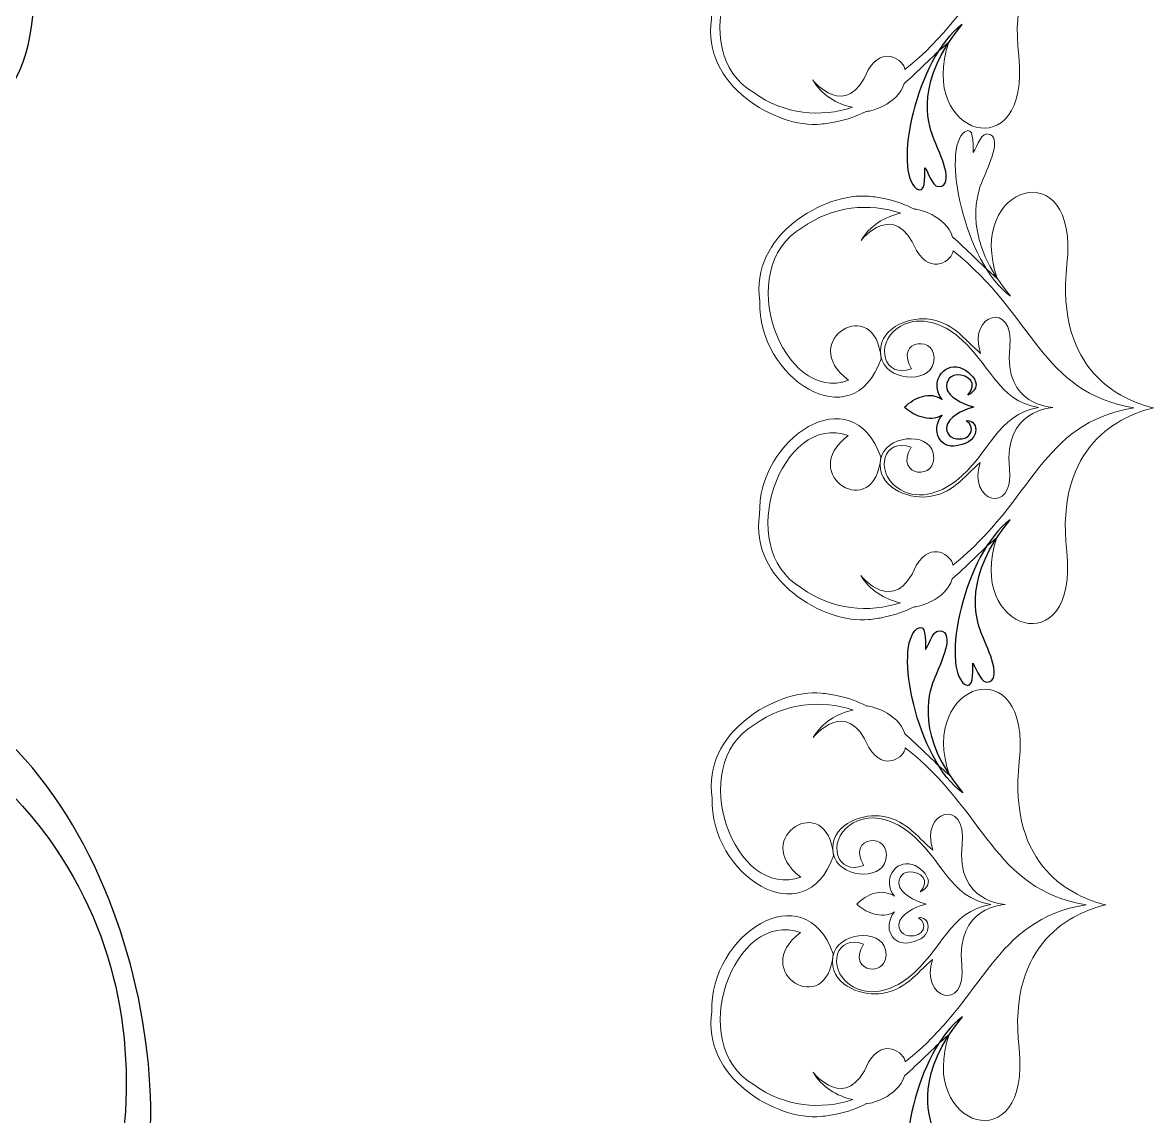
# Model space of a CAD drawing. Header units: millimetres. Extents: x -103 to 104, y -99 to 101.
# Drawn here: x 24.17 to 69.06, y -33.28 to 10.14 of the extents above; entities that cross this region are included whole.
import ezdxf

# ---------------------------------------------------------------- set-up
doc = ezdxf.new("R2010")
doc.units = ezdxf.units.MM
doc.header["$MEASUREMENT"] = 0
doc.layers.add('layer 1', color=7, linetype='Continuous')

msp = doc.modelspace()

# ---------------------------------------------------------------- linework, layer by layer
at = {"layer": 'layer 1', "color": 250}
for points, knots in [([(34.9314, 28.0265), (21.8882, 27.9966), (20.6948, 17.3706), (11.5443, 10.1677), (11.5443, 10.1677), (7.5936, 7.0548), (1.8892, 5.3575), (-2.6191, 8.586), (-2.6191, 8.586), (-8.1533, 12.5526), (-5.8698, 20.812), (0.8024, 18.3502), (0.8024, 18.3502), (-3.7062, 11.0769), (7.61, 10.0747), (6.1003, 16.9212), (6.1003, 16.9212), (4.9253, 22.2456), (-5.6241, 21.2679), (-6.6018, 15.3369), (-6.6018, 15.3369), (-7.6906, 8.7045), (-0.0067, 5.907), (4.488, 6.3423), (4.488, 6.3423), (10.768, 6.9535), (13.3247, 11.1158), (17.4696, 14.6516), (17.4696, 14.6516), (14.1472, 5.1467), (25.8067, 1.6698), (24.5244, 13.2418), (24.5244, 13.2418), (22.9564, 27.3765), (34.9314, 28.0265), (34.9314, 28.0265)], [0, 0, 0, 0, 0.1, 0.1, 0.1, 0.1, 0.2, 0.2, 0.2, 0.2, 0.3, 0.3, 0.3, 0.3, 0.4, 0.4, 0.4, 0.4, 0.5, 0.5, 0.5, 0.5, 0.6, 0.6, 0.6, 0.6, 0.7, 0.7, 0.7, 0.7, 0.8, 0.8, 0.8, 0.8, 1, 1, 1, 1]), ([(61.4686, 10.0646), (59.6018, 7.8403), (60.0931, 6.158), (60.3151, 5.5836), (60.3151, 5.5836), (60.5096, 5.0802), (61.1498, 3.8594), (60.6557, 3.6481), (60.6557, 3.6481), (60.2958, 3.4938), (60.1787, 4.1119), (59.9899, 4.3717), (59.9899, 4.3717), (59.983, 3.9621), (60.0071, 3.305), (59.6609, 3.541), (59.6609, 3.541), (58.698, 4.1991), (59.6411, 8.7487), (61.4686, 10.0646)], [0, 0, 0, 0, 0.1666667, 0.1666667, 0.1666667, 0.1666667, 0.3333333, 0.3333333, 0.3333333, 0.3333333, 0.5, 0.5, 0.5, 0.5, 0.6666667, 0.6666667, 0.6666667, 0.6666667, 1, 1, 1, 1]), ([(60.6687, -4.8212), (60.1779, -4.4858), (59.5805, -4.7259), (59.1844, -5.1335), (59.1844, -5.1335), (59.4322, -5.4053), (60.1779, -5.7761), (60.6687, -5.4405), (60.6687, -5.4405), (60.1653, -6.0932), (60.634, -6.7882), (61.2353, -6.6654), (61.2353, -6.6654), (61.5036, -6.6106), (61.9878, -6.5176), (62.0082, -6.0216), (62.0082, -6.0216), (62.0173, -5.8002), (61.8144, -5.6152), (61.6203, -5.671), (61.6203, -5.671), (62.0173, -5.8832), (61.8605, -6.4649), (61.2418, -6.3913), (61.2418, -6.3913), (60.9044, -6.3508), (60.7696, -6.0196), (60.8904, -5.7861), (60.8904, -5.7861), (61.0869, -5.407), (61.6876, -5.171), (61.9282, -5.131), (61.9282, -5.131), (61.6723, -5.0503), (61.0874, -4.8551), (60.8904, -4.4757), (60.8904, -4.4757), (60.7696, -4.2423), (60.9003, -3.8655), (61.2509, -3.8516), (61.2509, -3.8516), (61.7131, -3.8328), (62.1194, -4.193), (61.6942, -4.6456), (61.6942, -4.6456), (61.8423, -4.5901), (62.0362, -4.4148), (62.0173, -4.2209), (62.0173, -4.2209), (61.9935, -3.9655), (61.6851, -3.6479), (61.371, -3.5557), (61.371, -3.5557), (60.7034, -3.3597), (60.1653, -4.1688), (60.6687, -4.8212)], [0, 0, 0, 0, 0.0666667, 0.0666667, 0.0666667, 0.0666667, 0.1333333, 0.1333333, 0.1333333, 0.1333333, 0.2, 0.2, 0.2, 0.2, 0.2666667, 0.2666667, 0.2666667, 0.2666667, 0.3333333, 0.3333333, 0.3333333, 0.3333333, 0.4, 0.4, 0.4, 0.4, 0.4666667, 0.4666667, 0.4666667, 0.4666667, 0.5333333, 0.5333333, 0.5333333, 0.5333333, 0.6, 0.6, 0.6, 0.6, 0.6666667, 0.6666667, 0.6666667, 0.6666667, 0.7333333, 0.7333333, 0.7333333, 0.7333333, 0.8, 0.8, 0.8, 0.8, 0.8666667, 0.8666667, 0.8666667, 0.8666667, 1, 1, 1, 1]), ([(63.3738, -9.6012), (61.507, -11.8255), (61.9983, -13.5078), (62.2202, -14.0822), (62.2202, -14.0822), (62.4148, -14.5856), (63.0549, -15.8064), (62.5609, -16.0177), (62.5609, -16.0177), (62.2009, -16.172), (62.0838, -15.5539), (61.8951, -15.2941), (61.8951, -15.2941), (61.8882, -15.7037), (61.9122, -16.3608), (61.5661, -16.1248), (61.5661, -16.1248), (60.6032, -15.4666), (61.5463, -10.917), (63.3738, -9.6012)], [0, 0, 0, 0, 0.1666667, 0.1666667, 0.1666667, 0.1666667, 0.3333333, 0.3333333, 0.3333333, 0.3333333, 0.5, 0.5, 0.5, 0.5, 0.6666667, 0.6666667, 0.6666667, 0.6666667, 1, 1, 1, 1]), ([(-9.1911, -88.7), (-9.1396, -65.6201), (9.6641, -63.5072), (22.4085, -47.3147), (22.4085, -47.3147), (27.9183, -40.3223), (30.9244, -30.2276), (25.2099, -22.2508), (25.2099, -22.2508), (18.1917, -12.4556), (3.5752, -16.4964), (7.9282, -28.3051), (7.9282, -28.3051), (20.7995, -20.3275), (22.5755, -40.3509), (10.4606, -37.6806), (10.4606, -37.6806), (1.0369, -35.602), (2.7671, -16.9329), (13.2654, -15.204), (13.2654, -15.204), (25.0026, -13.2738), (29.9508, -26.8715), (29.1839, -34.8284), (29.1839, -34.8284), (28.1004, -45.9415), (20.733, -50.4652), (14.4781, -57.8003), (14.4781, -57.8003), (31.2998, -51.9224), (37.4517, -72.5563), (16.973, -70.285), (16.973, -70.285), (-8.0421, -67.5104), (-9.1911, -88.7), (-9.1911, -88.7)], [0, 0, 0, 0, 0.1, 0.1, 0.1, 0.1, 0.2, 0.2, 0.2, 0.2, 0.3, 0.3, 0.3, 0.3, 0.4, 0.4, 0.4, 0.4, 0.5, 0.5, 0.5, 0.5, 0.6, 0.6, 0.6, 0.6, 0.7, 0.7, 0.7, 0.7, 0.8, 0.8, 0.8, 0.8, 1, 1, 1, 1]), ([(61.4926, -20.4408), (59.6258, -18.2165), (60.117, -16.5342), (60.339, -15.9598), (60.339, -15.9598), (60.5335, -15.4564), (61.1737, -14.2356), (60.6797, -14.0243), (60.6797, -14.0243), (60.3197, -13.87), (60.2026, -14.4881), (60.0138, -14.7479), (60.0138, -14.7479), (60.007, -14.3384), (60.031, -13.6812), (59.6848, -13.9172), (59.6848, -13.9172), (58.722, -14.5754), (59.6651, -19.125), (61.4926, -20.4408)], [0, 0, 0, 0, 0.1666667, 0.1666667, 0.1666667, 0.1666667, 0.3333333, 0.3333333, 0.3333333, 0.3333333, 0.5, 0.5, 0.5, 0.5, 0.6666667, 0.6666667, 0.6666667, 0.6666667, 1, 1, 1, 1]), ([(61.4811, -29.3238), (59.6143, -31.5481), (60.1056, -33.2304), (60.3276, -33.8048), (60.3276, -33.8048), (60.5221, -34.3082), (61.1623, -35.529), (60.6682, -35.7403), (60.6682, -35.7403), (60.3083, -35.8947), (60.1912, -35.2766), (60.0024, -35.0167), (60.0024, -35.0167), (59.9956, -35.4263), (60.0196, -36.0834), (59.6734, -35.8474), (59.6734, -35.8474), (58.7105, -35.1893), (59.6537, -30.6397), (61.4811, -29.3238)], [0, 0, 0, 0, 0.1666667, 0.1666667, 0.1666667, 0.1666667, 0.3333333, 0.3333333, 0.3333333, 0.3333333, 0.5, 0.5, 0.5, 0.5, 0.6666667, 0.6666667, 0.6666667, 0.6666667, 1, 1, 1, 1])]:
    msp.add_open_spline(points, degree=3, knots=knots, dxfattribs=at)
at = {"layer": 'layer 1', "color": 250, "lineweight": 9}
for points, knots in [([(59.1738, 21.2905), (59.7472, 20.8085), (60.2331, 20.2615), (60.9537, 19.6468), (60.9537, 19.6468), (59.65, 23.3766), (64.2252, 24.741), (63.722, 20.2), (63.722, 20.2), (63.252, 15.9632), (65.8831, 14.8138), (67.1517, 14.5074), (67.1517, 14.5074), (65.8879, 14.2054), (63.2391, 13.0626), (63.7106, 8.8122), (63.7106, 8.8122), (64.2138, 4.2713), (59.6386, 5.6356), (60.9423, 9.3654), (60.9423, 9.3654), (60.2217, 8.7507), (59.7358, 8.2037), (59.1624, 7.7217)], [0, 0, 0, 0, 0.1428571, 0.1428571, 0.1428571, 0.1428572, 0.2857143, 0.2857143, 0.2857143, 0.2857143, 0.4285714, 0.4285714, 0.4285714, 0.4285714, 0.5714286, 0.5714286, 0.5714286, 0.5714286, 0.7142857, 0.7142857, 0.7142857, 0.7142857, 1, 1, 1, 1]), ([(59.1983, 20.7439), (62.417, 18.2103), (62.669, 15.1296), (66.3731, 14.5101), (66.3731, 14.5101), (62.653, 13.8987), (62.4094, 10.8056), (59.1869, 8.2683)], [0, 0, 0, 0, 0.3333333, 0.3333333, 0.3333333, 0.3333333, 1, 1, 1, 1]), ([(57.1192, 6.7768), (55.8627, 6.3594), (54.4242, 6.4743), (53.1928, 7.3561), (53.1928, 7.3561), (50.4106, 8.9808), (52.4233, 14.3734), (55.0415, 13.4074), (55.0415, 13.4074), (52.9457, 11.8554), (56.125, 9.8887), (56.3324, 12.5621), (56.3324, 12.5621), (55.1936, 15.7898), (51.4126, 13.3019), (51.5237, 10.2718), (51.5237, 10.2718), (51.0965, 7.6692), (54.0845, 5.934), (55.8483, 6.1048), (55.8483, 6.1048), (56.061, 6.1255), (56.263, 6.1565), (56.4552, 6.197)], [0, 0, 0, 0, 0.1428571, 0.1428571, 0.1428571, 0.1428572, 0.2857143, 0.2857143, 0.2857143, 0.2857143, 0.4285714, 0.4285714, 0.4285714, 0.4285714, 0.5714286, 0.5714286, 0.5714286, 0.5714286, 0.7142857, 0.7142857, 0.7142857, 0.7142857, 1, 1, 1, 1]), ([(57.1192, 6.7768), (56.4743, 6.9018), (55.8701, 7.2889), (55.5354, 7.8596), (55.5354, 7.8596), (55.5354, 7.8596), (56.8722, 6.1753), (57.7392, 8.259), (57.7392, 8.259), (58.3296, 9.2586), (59.1758, 8.6338), (59.1869, 8.2683)], [0, 0, 0, 0, 0.25, 0.25, 0.25, 0.25, 0.5, 0.5, 0.5, 0.5, 1, 1, 1, 1]), ([(63.3852, -0.7182), (61.5184, 1.5061), (62.0097, 3.1884), (62.2317, 3.7628), (62.2317, 3.7628), (62.4262, 4.2662), (63.0664, 5.487), (62.5723, 5.6983), (62.5723, 5.6983), (62.2124, 5.8526), (62.0953, 5.2346), (61.9065, 4.9747), (61.9065, 4.9747), (61.8996, 5.3843), (61.9236, 6.0414), (61.5775, 5.8054), (61.5775, 5.8054), (60.6146, 5.1473), (61.5577, 0.5977), (63.3852, -0.7182)], [0, 0, 0, 0, 0.1666667, 0.1666667, 0.1666667, 0.1666667, 0.3333333, 0.3333333, 0.3333333, 0.3333333, 0.5, 0.5, 0.5, 0.5, 0.6666667, 0.6666667, 0.6666667, 0.6666667, 1, 1, 1, 1]), ([(61.079, 1.6248), (61.6524, 1.1427), (62.1383, 0.5958), (62.8589, -0.0189), (62.8589, -0.0189), (61.5552, 3.7108), (66.1304, 5.0752), (65.6272, 0.5343), (65.6272, 0.5343), (65.1571, -3.7026), (67.7882, -4.852), (69.0568, -5.1584), (69.0568, -5.1584), (67.793, -5.4604), (65.1443, -6.6032), (65.6158, -10.8536), (65.6158, -10.8536), (66.119, -15.3945), (61.5437, -14.0302), (62.8475, -10.3004), (62.8475, -10.3004), (62.1269, -10.9151), (61.641, -11.4621), (61.0676, -11.9441)], [0, 0, 0, 0, 0.1428571, 0.1428571, 0.1428571, 0.1428572, 0.2857143, 0.2857143, 0.2857143, 0.2857143, 0.4285714, 0.4285714, 0.4285714, 0.4285714, 0.5714286, 0.5714286, 0.5714286, 0.5714286, 0.7142857, 0.7142857, 0.7142857, 0.7142857, 1, 1, 1, 1]), ([(59.0358, 2.5696), (57.7793, 2.987), (56.3408, 2.8721), (55.1094, 1.9903), (55.1094, 1.9903), (52.3271, 0.3657), (54.3398, -5.027), (56.9581, -4.0609), (56.9581, -4.0609), (54.8623, -2.509), (58.0416, -0.5422), (58.249, -3.2157), (58.249, -3.2157), (57.1102, -6.4434), (53.3292, -3.9555), (53.4403, -0.9254), (53.4403, -0.9254), (53.0131, 1.6772), (56.0011, 3.4125), (57.7648, 3.2417), (57.7648, 3.2417), (57.9776, 3.221), (58.1796, 3.1899), (58.3718, 3.1494)], [0, 0, 0, 0, 0.1428571, 0.1428571, 0.1428571, 0.1428572, 0.2857143, 0.2857143, 0.2857143, 0.2857143, 0.4285714, 0.4285714, 0.4285714, 0.4285714, 0.5714286, 0.5714286, 0.5714286, 0.5714286, 0.7142857, 0.7142857, 0.7142857, 0.7142857, 1, 1, 1, 1]), ([(59.0358, 2.5696), (58.3909, 2.4446), (57.7866, 2.0575), (57.452, 1.4868), (57.452, 1.4868), (57.452, 1.4868), (58.7888, 3.1711), (59.6558, 1.0874), (59.6558, 1.0874), (60.2462, 0.0879), (61.0924, 0.7126), (61.1035, 1.0781)], [0, 0, 0, 0, 0.25, 0.25, 0.25, 0.25, 0.5, 0.5, 0.5, 0.5, 1, 1, 1, 1]), ([(61.1035, 1.0781), (64.3222, -1.4555), (64.5742, -4.5361), (68.2783, -5.1557), (68.2783, -5.1557), (64.5582, -5.7671), (64.3146, -8.8601), (61.0921, -11.3975)], [0, 0, 0, 0, 0.3333333, 0.3333333, 0.3333333, 0.3333333, 1, 1, 1, 1]), ([(64.5019, -5.1443), (62.8356, -4.8771), (62.5965, -3.3371), (61.2248, -2.2573), (61.2248, -2.2573), (60.5755, -1.7457), (59.6381, -1.4668), (58.8972, -1.9974), (58.8972, -1.9974), (57.9877, -2.6492), (58.363, -4.0066), (59.4594, -3.602), (59.4594, -3.602), (58.7186, -2.4068), (60.5782, -2.242), (60.3301, -3.3672), (60.3301, -3.3672), (60.1371, -4.2422), (58.4033, -4.0815), (58.2427, -3.1068), (58.2427, -3.1068), (58.0637, -2.0168), (59.3265, -1.5571), (60.0652, -1.6287), (60.0652, -1.6287), (61.0972, -1.7291), (61.5174, -2.4131), (62.1985, -2.9942), (62.1985, -2.9942), (61.6525, -1.4322), (63.5686, -0.8608), (63.3579, -2.7625), (63.3579, -2.7625), (63.1002, -5.0854), (65.0483, -5.1357), (65.064, -5.1428)], [0, 0, 0, 0, 0.1, 0.1, 0.1, 0.1, 0.2, 0.2, 0.2, 0.2, 0.3, 0.3, 0.3, 0.3, 0.4, 0.4, 0.4, 0.4, 0.5, 0.5, 0.5, 0.5, 0.6, 0.6, 0.6, 0.6, 0.7, 0.7, 0.7, 0.7, 0.8, 0.8, 0.8, 0.8, 1, 1, 1, 1]), ([(59.0244, -12.8889), (57.7679, -13.3064), (56.3294, -13.1915), (55.098, -12.3097), (55.098, -12.3097), (52.3157, -10.685), (54.3284, -5.2924), (56.9466, -6.2584), (56.9466, -6.2584), (54.8509, -7.8104), (58.0302, -9.7771), (58.2375, -7.1037), (58.2375, -7.1037), (57.0988, -3.876), (53.3178, -6.3639), (53.4289, -9.394), (53.4289, -9.394), (53.0017, -11.9966), (55.9897, -13.7318), (57.7534, -13.561), (57.7534, -13.561), (57.9662, -13.5403), (58.1682, -13.5092), (58.3604, -13.4688)], [0, 0, 0, 0, 0.1428571, 0.1428571, 0.1428571, 0.1428572, 0.2857143, 0.2857143, 0.2857143, 0.2857143, 0.4285714, 0.4285714, 0.4285714, 0.4285714, 0.5714286, 0.5714286, 0.5714286, 0.5714286, 0.7142857, 0.7142857, 0.7142857, 0.7142857, 1, 1, 1, 1]), ([(64.5019, -5.1443), (62.8356, -5.4114), (62.5851, -6.9823), (61.2133, -8.062), (61.2133, -8.062), (60.5641, -8.5736), (59.6266, -8.8526), (58.8858, -8.322), (58.8858, -8.322), (57.9763, -7.6701), (58.3516, -6.3128), (59.448, -6.7174), (59.448, -6.7174), (58.7072, -7.9126), (60.5668, -8.0774), (60.3187, -6.9522), (60.3187, -6.9522), (60.1256, -6.0772), (58.3919, -6.2379), (58.2313, -7.2125), (58.2313, -7.2125), (58.0523, -8.3025), (59.3151, -8.7623), (60.0537, -8.6907), (60.0537, -8.6907), (61.0858, -8.5903), (61.506, -7.9063), (62.1871, -7.3251), (62.1871, -7.3251), (61.6411, -8.8872), (63.5572, -9.4586), (63.3465, -7.5569), (63.3465, -7.5569), (63.0888, -5.234), (65.0483, -5.1499), (65.064, -5.1428)], [0, 0, 0, 0, 0.1, 0.1, 0.1, 0.1, 0.2, 0.2, 0.2, 0.2, 0.3, 0.3, 0.3, 0.3, 0.4, 0.4, 0.4, 0.4, 0.5, 0.5, 0.5, 0.5, 0.6, 0.6, 0.6, 0.6, 0.7, 0.7, 0.7, 0.7, 0.8, 0.8, 0.8, 0.8, 1, 1, 1, 1]), ([(59.0244, -12.8889), (58.3795, -12.764), (57.7752, -12.3768), (57.4406, -11.8062), (57.4406, -11.8062), (57.4406, -11.8062), (58.7773, -13.4905), (59.6444, -11.4068), (59.6444, -11.4068), (60.2348, -10.4072), (61.081, -11.0319), (61.0921, -11.3975)], [0, 0, 0, 0, 0.25, 0.25, 0.25, 0.25, 0.5, 0.5, 0.5, 0.5, 1, 1, 1, 1]), ([(59.1863, -18.0979), (59.7597, -18.5799), (60.2456, -19.1269), (60.9662, -19.7416), (60.9662, -19.7416), (59.6625, -16.0118), (64.2377, -14.6475), (63.7345, -19.1884), (63.7345, -19.1884), (63.2645, -23.4253), (65.8956, -24.5746), (67.1642, -24.881), (67.1642, -24.881), (65.9004, -25.183), (63.2516, -26.3258), (63.7231, -30.5763), (63.7231, -30.5763), (64.2263, -35.1172), (59.6511, -33.7528), (60.9548, -30.0231), (60.9548, -30.0231), (60.2342, -30.6378), (59.7483, -31.1847), (59.1749, -31.6668)], [0, 0, 0, 0, 0.1428571, 0.1428571, 0.1428571, 0.1428572, 0.2857143, 0.2857143, 0.2857143, 0.2857143, 0.4285714, 0.4285714, 0.4285714, 0.4285714, 0.5714286, 0.5714286, 0.5714286, 0.5714286, 0.7142857, 0.7142857, 0.7142857, 0.7142857, 1, 1, 1, 1]), ([(57.1431, -17.1531), (55.8866, -16.7356), (54.4481, -16.8505), (53.2167, -17.7323), (53.2167, -17.7323), (50.4345, -19.357), (52.4472, -24.7496), (55.0654, -23.7836), (55.0654, -23.7836), (52.9696, -22.2316), (56.149, -20.2649), (56.3563, -22.9383), (56.3563, -22.9383), (55.2176, -26.166), (51.4365, -23.6781), (51.5477, -20.648), (51.5477, -20.648), (51.1204, -18.0454), (54.1084, -16.3102), (55.8722, -16.481), (55.8722, -16.481), (56.085, -16.5017), (56.2869, -16.5328), (56.4792, -16.5732)], [0, 0, 0, 0, 0.1428571, 0.1428571, 0.1428571, 0.1428572, 0.2857143, 0.2857143, 0.2857143, 0.2857143, 0.4285714, 0.4285714, 0.4285714, 0.4285714, 0.5714286, 0.5714286, 0.5714286, 0.5714286, 0.7142857, 0.7142857, 0.7142857, 0.7142857, 1, 1, 1, 1]), ([(57.1431, -17.1531), (56.4982, -17.2781), (55.894, -17.6652), (55.5593, -18.2358), (55.5593, -18.2358), (55.5593, -18.2358), (56.8961, -16.5515), (57.7632, -18.6352), (57.7632, -18.6352), (58.3536, -19.6348), (59.1997, -19.0101), (59.2109, -18.6445)], [0, 0, 0, 0, 0.25, 0.25, 0.25, 0.25, 0.5, 0.5, 0.5, 0.5, 1, 1, 1, 1]), ([(59.2109, -18.6445), (62.4296, -21.1781), (62.6815, -24.2588), (66.3856, -24.8783), (66.3856, -24.8783), (62.6655, -25.4897), (62.4219, -28.5828), (59.1995, -31.1201)], [0, 0, 0, 0, 0.3333333, 0.3333333, 0.3333333, 0.3333333, 1, 1, 1, 1]), ([(62.6092, -24.8669), (60.943, -24.5998), (60.7039, -23.0597), (59.3321, -21.98), (59.3321, -21.98), (58.6829, -21.4684), (57.7454, -21.1894), (57.0045, -21.72), (57.0045, -21.72), (56.0951, -22.3719), (56.4703, -23.7292), (57.5668, -23.3246), (57.5668, -23.3246), (56.8259, -22.1294), (58.6856, -21.9646), (58.4374, -23.0898), (58.4374, -23.0898), (58.2444, -23.9648), (56.5107, -23.8041), (56.3501, -22.8295), (56.3501, -22.8295), (56.1711, -21.7395), (57.4339, -21.2797), (58.1725, -21.3513), (58.1725, -21.3513), (59.2045, -21.4517), (59.6247, -22.1357), (60.3059, -22.7169), (60.3059, -22.7169), (59.7599, -21.1548), (61.676, -20.5834), (61.4652, -22.4851), (61.4652, -22.4851), (61.2075, -24.808), (63.1556, -24.8584), (63.1714, -24.8655)], [0, 0, 0, 0, 0.1, 0.1, 0.1, 0.1, 0.2, 0.2, 0.2, 0.2, 0.3, 0.3, 0.3, 0.3, 0.4, 0.4, 0.4, 0.4, 0.5, 0.5, 0.5, 0.5, 0.6, 0.6, 0.6, 0.6, 0.7, 0.7, 0.7, 0.7, 0.8, 0.8, 0.8, 0.8, 1, 1, 1, 1]), ([(58.7761, -24.5439), (58.2853, -24.2085), (57.6878, -24.4485), (57.2917, -24.8561), (57.2917, -24.8561), (57.5395, -25.128), (58.2853, -25.4987), (58.7761, -25.1632), (58.7761, -25.1632), (58.2727, -25.8159), (58.7413, -26.5109), (59.3426, -26.3881), (59.3426, -26.3881), (59.6109, -26.3333), (60.0951, -26.2403), (60.1155, -25.7442), (60.1155, -25.7442), (60.1247, -25.5229), (59.9218, -25.3379), (59.7277, -25.3936), (59.7277, -25.3936), (60.1247, -25.6059), (59.9678, -26.1875), (59.3491, -26.1139), (59.3491, -26.1139), (59.0117, -26.0734), (58.8769, -25.7423), (58.9977, -25.5087), (58.9977, -25.5087), (59.1943, -25.1296), (59.7949, -24.8937), (60.0356, -24.8537), (60.0356, -24.8537), (59.7797, -24.7729), (59.1947, -24.5778), (58.9977, -24.1983), (58.9977, -24.1983), (58.8769, -23.965), (59.0077, -23.5881), (59.3582, -23.5743), (59.3582, -23.5743), (59.8204, -23.5554), (60.2268, -23.9156), (59.8016, -24.3682), (59.8016, -24.3682), (59.9496, -24.3128), (60.1435, -24.1374), (60.1247, -23.9435), (60.1247, -23.9435), (60.1008, -23.6882), (59.7924, -23.3705), (59.4783, -23.2783), (59.4783, -23.2783), (58.8108, -23.0823), (58.2727, -23.8915), (58.7761, -24.5439)], [0, 0, 0, 0, 0.0666667, 0.0666667, 0.0666667, 0.0666667, 0.1333333, 0.1333333, 0.1333333, 0.1333333, 0.2, 0.2, 0.2, 0.2, 0.2666667, 0.2666667, 0.2666667, 0.2666667, 0.3333333, 0.3333333, 0.3333333, 0.3333333, 0.4, 0.4, 0.4, 0.4, 0.4666667, 0.4666667, 0.4666667, 0.4666667, 0.5333333, 0.5333333, 0.5333333, 0.5333333, 0.6, 0.6, 0.6, 0.6, 0.6666667, 0.6666667, 0.6666667, 0.6666667, 0.7333333, 0.7333333, 0.7333333, 0.7333333, 0.8, 0.8, 0.8, 0.8, 0.8666667, 0.8666667, 0.8666667, 0.8666667, 1, 1, 1, 1]), ([(57.1317, -32.6116), (55.8752, -33.029), (54.4367, -32.9141), (53.2053, -32.0323), (53.2053, -32.0323), (50.4231, -30.4077), (52.4358, -25.015), (55.054, -25.9811), (55.054, -25.9811), (52.9582, -27.533), (56.1376, -29.4998), (56.3449, -26.8263), (56.3449, -26.8263), (55.2062, -23.5986), (51.4251, -26.0865), (51.5363, -29.1166), (51.5363, -29.1166), (51.109, -31.7192), (54.097, -33.4545), (55.8608, -33.2837), (55.8608, -33.2837), (56.0736, -33.263), (56.2755, -33.2319), (56.4677, -33.1914)], [0, 0, 0, 0, 0.1428571, 0.1428571, 0.1428571, 0.1428572, 0.2857143, 0.2857143, 0.2857143, 0.2857143, 0.4285714, 0.4285714, 0.4285714, 0.4285714, 0.5714286, 0.5714286, 0.5714286, 0.5714286, 0.7142857, 0.7142857, 0.7142857, 0.7142857, 1, 1, 1, 1]), ([(62.6092, -24.8669), (60.943, -25.1341), (60.6925, -26.7049), (59.3207, -27.7847), (59.3207, -27.7847), (58.6714, -28.2963), (57.734, -28.5752), (56.9931, -28.0446), (56.9931, -28.0446), (56.0836, -27.3928), (56.4589, -26.0354), (57.5554, -26.44), (57.5554, -26.44), (56.8145, -27.6352), (58.6742, -27.8), (58.426, -26.6748), (58.426, -26.6748), (58.233, -25.7998), (56.4993, -25.9605), (56.3386, -26.9352), (56.3386, -26.9352), (56.1597, -28.0252), (57.4224, -28.4849), (58.1611, -28.4133), (58.1611, -28.4133), (59.1931, -28.3129), (59.6133, -27.6289), (60.2944, -27.0478), (60.2944, -27.0478), (59.7485, -28.6098), (61.6645, -29.1812), (61.4538, -27.2795), (61.4538, -27.2795), (61.1961, -24.9566), (63.1556, -24.8725), (63.1714, -24.8655)], [0, 0, 0, 0, 0.1, 0.1, 0.1, 0.1, 0.2, 0.2, 0.2, 0.2, 0.3, 0.3, 0.3, 0.3, 0.4, 0.4, 0.4, 0.4, 0.5, 0.5, 0.5, 0.5, 0.6, 0.6, 0.6, 0.6, 0.7, 0.7, 0.7, 0.7, 0.8, 0.8, 0.8, 0.8, 1, 1, 1, 1]), ([(57.1317, -32.6116), (56.4868, -32.4866), (55.8826, -32.0995), (55.5479, -31.5288), (55.5479, -31.5288), (55.5479, -31.5288), (56.8847, -33.2131), (57.7517, -31.1294), (57.7517, -31.1294), (58.3421, -30.1299), (59.1883, -30.7546), (59.1995, -31.1201)], [0, 0, 0, 0, 0.25, 0.25, 0.25, 0.25, 0.5, 0.5, 0.5, 0.5, 1, 1, 1, 1])]:
    msp.add_open_spline(points, degree=3, knots=knots, dxfattribs=at)
for points in [[(59.1624, 7.7217), (58.9399, 6.868), (57.6998, 6.5719), (57.6529, 6.6141)], [(56.4552, 6.197), (56.9174, 6.2941), (57.2825, 6.4239), (57.6529, 6.6141)], [(58.3718, 3.1494), (58.834, 3.0523), (59.1991, 2.9225), (59.5695, 2.7323)], [(61.079, 1.6248), (60.8565, 2.4785), (59.6164, 2.7746), (59.5695, 2.7323)], [(61.0676, -11.9441), (60.8451, -12.7978), (59.605, -13.0939), (59.5581, -13.0516)], [(58.3604, -13.4688), (58.8226, -13.3717), (59.1877, -13.2419), (59.5581, -13.0516)], [(56.4792, -16.5732), (56.9413, -16.6703), (57.3064, -16.8001), (57.6768, -16.9904)], [(59.1863, -18.0979), (58.9638, -17.2442), (57.7237, -16.9481), (57.6768, -16.9904)], [(59.1749, -31.6668), (58.9524, -32.5205), (57.7123, -32.8166), (57.6654, -32.7743)], [(56.4677, -33.1914), (56.9299, -33.0943), (57.295, -32.9645), (57.6654, -32.7743)]]:
    msp.add_open_spline(points, degree=3, dxfattribs=at)

doc.saveas('drawing.dxf')
